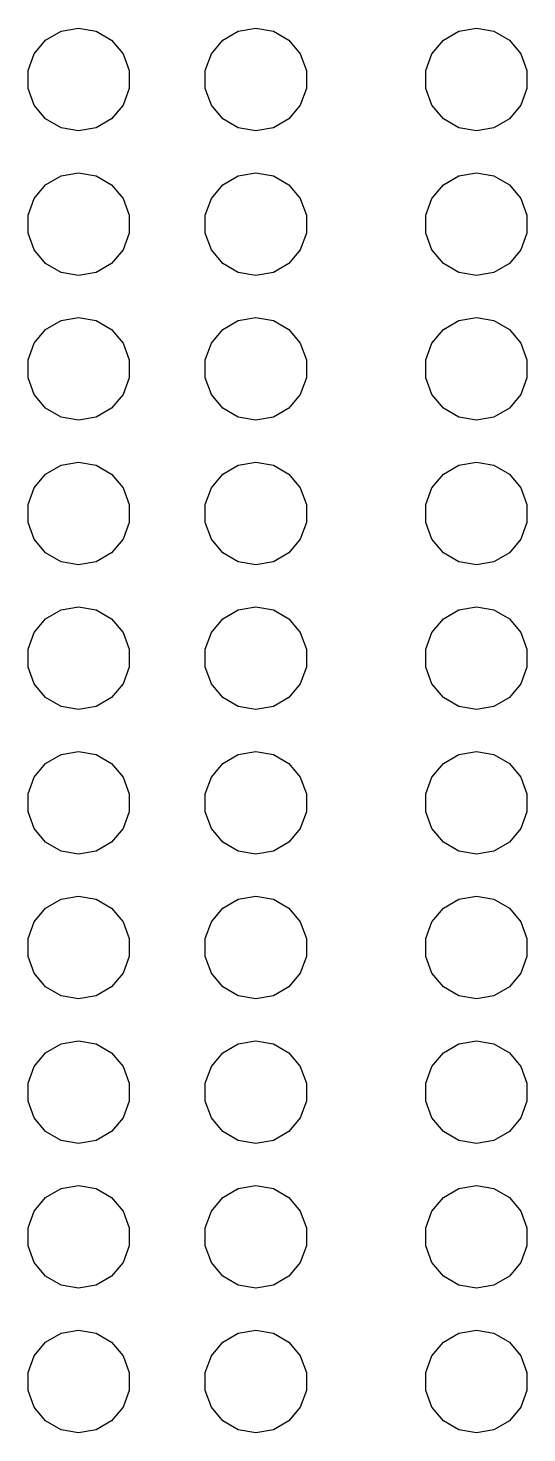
# Model space of a CAD drawing. Extents: x 25 to 346, y -457 to -16.
# Drawn here: x 66.74 to 75.5, y -371.11 to -346.44 of the extents above; entities that cross this region are included whole.
import ezdxf

# ---------------------------------------------------------------- set-up
doc = ezdxf.new("R2010")
doc.units = 0
doc.header["$MEASUREMENT"] = 0
doc.layers.add('BLACK', color=7, linetype='CONTINUOUS')

msp = doc.modelspace()

# ---------------------------------------------------------------- linework, layer by layer
at = {"layer": 'Black'}
for p, q in [((67.0477, -346.654), (67.319, -346.497)), ((67.319, -346.497), (67.6275, -346.443)), ((67.6275, -346.443), (67.936, -346.497)), ((67.936, -346.497), (68.2073, -346.654)), ((70.1592, -346.654), (70.4305, -346.497)), ((70.4305, -346.497), (70.739, -346.443)), ((70.739, -346.443), (71.0475, -346.497)), ((71.0475, -346.497), (71.3188, -346.654)), ((74.0327, -346.654), (74.304, -346.497)), ((74.304, -346.497), (74.6125, -346.443)), ((74.6125, -346.443), (74.921, -346.497)), ((74.921, -346.497), (75.1923, -346.654)), ((66.8464, -346.894), (67.0477, -346.654)), ((68.2073, -346.654), (68.4086, -346.894)), ((69.9579, -346.894), (70.1592, -346.654)), ((71.3188, -346.654), (71.5201, -346.894)), ((73.8314, -346.894), (74.0327, -346.654)), ((75.1923, -346.654), (75.3936, -346.894)), ((66.7393, -347.188), (66.8464, -346.894)), ((68.4086, -346.894), (68.5157, -347.188)), ((69.8508, -347.188), (69.9579, -346.894)), ((71.5201, -346.894), (71.6272, -347.188)), ((73.7243, -347.188), (73.8314, -346.894)), ((75.3936, -346.894), (75.5007, -347.188)), ((66.7393, -347.502), (66.7393, -347.188)), ((68.5157, -347.188), (68.5157, -347.502)), ((69.8508, -347.502), (69.8508, -347.188)), ((71.6272, -347.188), (71.6272, -347.502)), ((73.7243, -347.502), (73.7243, -347.188)), ((75.5007, -347.188), (75.5007, -347.502)), ((66.8464, -347.796), (66.7393, -347.502)), ((68.5157, -347.502), (68.4086, -347.796)), ((69.9579, -347.796), (69.8508, -347.502)), ((71.6272, -347.502), (71.5201, -347.796)), ((73.8314, -347.796), (73.7243, -347.502)), ((75.5007, -347.502), (75.3936, -347.796)), ((67.0477, -348.036), (66.8464, -347.796)), ((68.4086, -347.796), (68.2073, -348.036)), ((70.1592, -348.036), (69.9579, -347.796)), ((71.5201, -347.796), (71.3188, -348.036)), ((74.0327, -348.036), (73.8314, -347.796)), ((75.3936, -347.796), (75.1923, -348.036)), ((67.319, -348.193), (67.0477, -348.036)), ((67.6275, -348.247), (67.319, -348.193)), ((67.936, -348.193), (67.6275, -348.247)), ((68.2073, -348.036), (67.936, -348.193)), ((70.4305, -348.193), (70.1592, -348.036)), ((70.739, -348.247), (70.4305, -348.193)), ((71.0475, -348.193), (70.739, -348.247)), ((71.3188, -348.036), (71.0475, -348.193)), ((74.304, -348.193), (74.0327, -348.036)), ((74.6125, -348.247), (74.304, -348.193)), ((74.921, -348.193), (74.6125, -348.247)), ((75.1923, -348.036), (74.921, -348.193)), ((67.319, -349.037), (67.6275, -348.983)), ((67.6275, -348.983), (67.936, -349.037)), ((70.4305, -349.037), (70.739, -348.983)), ((70.739, -348.983), (71.0475, -349.037)), ((74.304, -349.037), (74.6125, -348.983)), ((74.6125, -348.983), (74.921, -349.037)), ((66.8464, -349.434), (67.0477, -349.194)), ((67.0477, -349.194), (67.319, -349.037)), ((67.936, -349.037), (68.2073, -349.194)), ((68.2073, -349.194), (68.4086, -349.434)), ((69.9579, -349.434), (70.1592, -349.194)), ((70.1592, -349.194), (70.4305, -349.037)), ((71.0475, -349.037), (71.3188, -349.194)), ((71.3188, -349.194), (71.5201, -349.434)), ((73.8314, -349.434), (74.0327, -349.194)), ((74.0327, -349.194), (74.304, -349.037)), ((74.921, -349.037), (75.1923, -349.194)), ((75.1923, -349.194), (75.3936, -349.434)), ((66.7393, -349.728), (66.8464, -349.434)), ((68.4086, -349.434), (68.5157, -349.728)), ((69.8508, -349.728), (69.9579, -349.434)), ((71.5201, -349.434), (71.6272, -349.728)), ((73.7243, -349.728), (73.8314, -349.434)), ((75.3936, -349.434), (75.5007, -349.728)), ((66.7393, -350.042), (66.7393, -349.728)), ((68.5157, -349.728), (68.5157, -350.042)), ((69.8508, -350.042), (69.8508, -349.728)), ((71.6272, -349.728), (71.6272, -350.042)), ((73.7243, -350.042), (73.7243, -349.728)), ((75.5007, -349.728), (75.5007, -350.042)), ((66.8464, -350.336), (66.7393, -350.042)), ((68.5157, -350.042), (68.4086, -350.336)), ((69.9579, -350.336), (69.8508, -350.042)), ((71.6272, -350.042), (71.5201, -350.336)), ((73.8314, -350.336), (73.7243, -350.042)), ((75.5007, -350.042), (75.3936, -350.336)), ((67.0477, -350.576), (66.8464, -350.336)), ((68.4086, -350.336), (68.2073, -350.576)), ((70.1592, -350.576), (69.9579, -350.336)), ((71.5201, -350.336), (71.3188, -350.576)), ((74.0327, -350.576), (73.8314, -350.336)), ((75.3936, -350.336), (75.1923, -350.576)), ((67.319, -350.733), (67.0477, -350.576)), ((68.2073, -350.576), (67.936, -350.733)), ((70.4305, -350.733), (70.1592, -350.576)), ((71.3188, -350.576), (71.0475, -350.733)), ((74.304, -350.733), (74.0327, -350.576)), ((75.1923, -350.576), (74.921, -350.733)), ((67.6275, -350.787), (67.319, -350.733)), ((67.936, -350.733), (67.6275, -350.787)), ((70.739, -350.787), (70.4305, -350.733)), ((71.0475, -350.733), (70.739, -350.787)), ((74.6125, -350.787), (74.304, -350.733)), ((74.921, -350.733), (74.6125, -350.787)), ((67.0477, -351.734), (67.319, -351.577)), ((67.319, -351.577), (67.6275, -351.523)), ((67.6275, -351.523), (67.936, -351.577)), ((67.936, -351.577), (68.2073, -351.734)), ((70.1592, -351.734), (70.4305, -351.577)), ((70.4305, -351.577), (70.739, -351.523)), ((70.739, -351.523), (71.0475, -351.577)), ((71.0475, -351.577), (71.3188, -351.734)), ((74.0327, -351.734), (74.304, -351.577)), ((74.304, -351.577), (74.6125, -351.523)), ((74.6125, -351.523), (74.921, -351.577)), ((74.921, -351.577), (75.1923, -351.734)), ((66.8464, -351.974), (67.0477, -351.734)), ((68.2073, -351.734), (68.4086, -351.974)), ((69.9579, -351.974), (70.1592, -351.734)), ((71.3188, -351.734), (71.5201, -351.974)), ((73.8314, -351.974), (74.0327, -351.734)), ((75.1923, -351.734), (75.3936, -351.974)), ((66.7393, -352.268), (66.8464, -351.974)), ((68.4086, -351.974), (68.5157, -352.268)), ((69.8508, -352.268), (69.9579, -351.974)), ((71.5201, -351.974), (71.6272, -352.268)), ((73.7243, -352.268), (73.8314, -351.974)), ((75.3936, -351.974), (75.5007, -352.268)), ((66.7393, -352.582), (66.7393, -352.268)), ((68.5157, -352.268), (68.5157, -352.582)), ((69.8508, -352.582), (69.8508, -352.268)), ((71.6272, -352.268), (71.6272, -352.582)), ((73.7243, -352.582), (73.7243, -352.268)), ((75.5007, -352.268), (75.5007, -352.582)), ((66.8464, -352.876), (66.7393, -352.582)), ((68.5157, -352.582), (68.4086, -352.876)), ((69.9579, -352.876), (69.8508, -352.582)), ((71.6272, -352.582), (71.5201, -352.876)), ((73.8314, -352.876), (73.7243, -352.582)), ((75.5007, -352.582), (75.3936, -352.876)), ((67.0477, -353.116), (66.8464, -352.876)), ((68.4086, -352.876), (68.2073, -353.116)), ((70.1592, -353.116), (69.9579, -352.876)), ((71.5201, -352.876), (71.3188, -353.116)), ((74.0327, -353.116), (73.8314, -352.876)), ((75.3936, -352.876), (75.1923, -353.116)), ((67.319, -353.273), (67.0477, -353.116)), ((68.2073, -353.116), (67.936, -353.273)), ((70.4305, -353.273), (70.1592, -353.116)), ((71.3188, -353.116), (71.0475, -353.273)), ((74.304, -353.273), (74.0327, -353.116)), ((75.1923, -353.116), (74.921, -353.273)), ((67.6275, -353.327), (67.319, -353.273)), ((67.936, -353.273), (67.6275, -353.327)), ((70.739, -353.327), (70.4305, -353.273)), ((71.0475, -353.273), (70.739, -353.327)), ((74.6125, -353.327), (74.304, -353.273)), ((74.921, -353.273), (74.6125, -353.327)), ((67.0477, -354.274), (67.319, -354.117)), ((67.319, -354.117), (67.6275, -354.063)), ((67.6275, -354.063), (67.936, -354.117)), ((67.936, -354.117), (68.2073, -354.274)), ((70.1592, -354.274), (70.4305, -354.117)), ((70.4305, -354.117), (70.739, -354.063)), ((70.739, -354.063), (71.0475, -354.117)), ((71.0475, -354.117), (71.3188, -354.274)), ((74.0327, -354.274), (74.304, -354.117)), ((74.304, -354.117), (74.6125, -354.063)), ((74.6125, -354.063), (74.921, -354.117)), ((74.921, -354.117), (75.1923, -354.274)), ((66.8464, -354.514), (67.0477, -354.274)), ((68.2073, -354.274), (68.4086, -354.514)), ((69.9579, -354.514), (70.1592, -354.274)), ((71.3188, -354.274), (71.5201, -354.514)), ((73.8314, -354.514), (74.0327, -354.274)), ((75.1923, -354.274), (75.3936, -354.514)), ((66.7393, -354.808), (66.8464, -354.514)), ((68.4086, -354.514), (68.5157, -354.808)), ((69.8508, -354.808), (69.9579, -354.514)), ((71.5201, -354.514), (71.6272, -354.808)), ((73.7243, -354.808), (73.8314, -354.514)), ((75.3936, -354.514), (75.5007, -354.808)), ((66.7393, -355.122), (66.7393, -354.808)), ((68.5157, -354.808), (68.5157, -355.122)), ((69.8508, -355.122), (69.8508, -354.808)), ((71.6272, -354.808), (71.6272, -355.122)), ((73.7243, -355.122), (73.7243, -354.808)), ((75.5007, -354.808), (75.5007, -355.122)), ((66.8464, -355.416), (66.7393, -355.122)), ((68.5157, -355.122), (68.4086, -355.416)), ((69.9579, -355.416), (69.8508, -355.122)), ((71.6272, -355.122), (71.5201, -355.416)), ((73.8314, -355.416), (73.7243, -355.122)), ((75.5007, -355.122), (75.3936, -355.416)), ((67.0477, -355.656), (66.8464, -355.416)), ((68.4086, -355.416), (68.2073, -355.656)), ((70.1592, -355.656), (69.9579, -355.416)), ((71.5201, -355.416), (71.3188, -355.656)), ((74.0327, -355.656), (73.8314, -355.416)), ((75.3936, -355.416), (75.1923, -355.656)), ((67.319, -355.813), (67.0477, -355.656)), ((67.6275, -355.867), (67.319, -355.813)), ((67.936, -355.813), (67.6275, -355.867)), ((68.2073, -355.656), (67.936, -355.813)), ((70.4305, -355.813), (70.1592, -355.656)), ((70.739, -355.867), (70.4305, -355.813)), ((71.0475, -355.813), (70.739, -355.867)), ((71.3188, -355.656), (71.0475, -355.813)), ((74.304, -355.813), (74.0327, -355.656)), ((74.6125, -355.867), (74.304, -355.813)), ((74.921, -355.813), (74.6125, -355.867)), ((75.1923, -355.656), (74.921, -355.813)), ((67.319, -356.657), (67.6275, -356.603)), ((67.6275, -356.603), (67.936, -356.657)), ((70.4305, -356.657), (70.739, -356.603)), ((70.739, -356.603), (71.0475, -356.657)), ((74.304, -356.657), (74.6125, -356.603)), ((74.6125, -356.603), (74.921, -356.657)), ((66.8464, -357.054), (67.0477, -356.814)), ((67.0477, -356.814), (67.319, -356.657)), ((67.936, -356.657), (68.2073, -356.814)), ((68.2073, -356.814), (68.4086, -357.054)), ((69.9579, -357.054), (70.1592, -356.814)), ((70.1592, -356.814), (70.4305, -356.657)), ((71.0475, -356.657), (71.3188, -356.814)), ((71.3188, -356.814), (71.5201, -357.054)), ((73.8314, -357.054), (74.0327, -356.814)), ((74.0327, -356.814), (74.304, -356.657)), ((74.921, -356.657), (75.1923, -356.814)), ((75.1923, -356.814), (75.3936, -357.054)), ((66.7393, -357.348), (66.8464, -357.054)), ((68.4086, -357.054), (68.5157, -357.348)), ((69.8508, -357.348), (69.9579, -357.054)), ((71.5201, -357.054), (71.6272, -357.348)), ((73.7243, -357.348), (73.8314, -357.054)), ((75.3936, -357.054), (75.5007, -357.348)), ((66.7393, -357.662), (66.7393, -357.348)), ((68.5157, -357.348), (68.5157, -357.662)), ((69.8508, -357.662), (69.8508, -357.348)), ((71.6272, -357.348), (71.6272, -357.662)), ((73.7243, -357.662), (73.7243, -357.348)), ((75.5007, -357.348), (75.5007, -357.662)), ((66.8464, -357.956), (66.7393, -357.662)), ((68.5157, -357.662), (68.4086, -357.956)), ((69.9579, -357.956), (69.8508, -357.662)), ((71.6272, -357.662), (71.5201, -357.956)), ((73.8314, -357.956), (73.7243, -357.662)), ((75.5007, -357.662), (75.3936, -357.956)), ((67.0477, -358.196), (66.8464, -357.956)), ((68.4086, -357.956), (68.2073, -358.196)), ((70.1592, -358.196), (69.9579, -357.956)), ((71.5201, -357.956), (71.3188, -358.196)), ((74.0327, -358.196), (73.8314, -357.956)), ((75.3936, -357.956), (75.1923, -358.196)), ((67.319, -358.353), (67.0477, -358.196)), ((67.6275, -358.407), (67.319, -358.353)), ((67.936, -358.353), (67.6275, -358.407)), ((68.2073, -358.196), (67.936, -358.353)), ((70.4305, -358.353), (70.1592, -358.196)), ((70.739, -358.407), (70.4305, -358.353)), ((71.0475, -358.353), (70.739, -358.407)), ((71.3188, -358.196), (71.0475, -358.353)), ((74.304, -358.353), (74.0327, -358.196)), ((74.6125, -358.407), (74.304, -358.353)), ((74.921, -358.353), (74.6125, -358.407)), ((75.1923, -358.196), (74.921, -358.353)), ((66.8464, -359.594), (67.0477, -359.354)), ((67.0477, -359.354), (67.319, -359.197)), ((67.319, -359.197), (67.6275, -359.143)), ((67.6275, -359.143), (67.936, -359.197)), ((67.936, -359.197), (68.2073, -359.354)), ((68.2073, -359.354), (68.4086, -359.594)), ((69.9579, -359.594), (70.1592, -359.354)), ((70.1592, -359.354), (70.4305, -359.197)), ((70.4305, -359.197), (70.739, -359.143)), ((70.739, -359.143), (71.0475, -359.197)), ((71.0475, -359.197), (71.3188, -359.354)), ((71.3188, -359.354), (71.5201, -359.594)), ((73.8314, -359.594), (74.0327, -359.354)), ((74.0327, -359.354), (74.304, -359.197)), ((74.304, -359.197), (74.6125, -359.143)), ((74.6125, -359.143), (74.921, -359.197)), ((74.921, -359.197), (75.1923, -359.354)), ((75.1923, -359.354), (75.3936, -359.594)), ((66.7393, -359.888), (66.8464, -359.594)), ((68.4086, -359.594), (68.5157, -359.888)), ((69.8508, -359.888), (69.9579, -359.594)), ((71.5201, -359.594), (71.6272, -359.888)), ((73.7243, -359.888), (73.8314, -359.594)), ((75.3936, -359.594), (75.5007, -359.888)), ((66.7393, -360.202), (66.7393, -359.888)), ((68.5157, -359.888), (68.5157, -360.202)), ((69.8508, -360.202), (69.8508, -359.888)), ((71.6272, -359.888), (71.6272, -360.202)), ((73.7243, -360.202), (73.7243, -359.888)), ((75.5007, -359.888), (75.5007, -360.202)), ((66.8464, -360.496), (66.7393, -360.202)), ((68.5157, -360.202), (68.4086, -360.496)), ((69.9579, -360.496), (69.8508, -360.202)), ((71.6272, -360.202), (71.5201, -360.496)), ((73.8314, -360.496), (73.7243, -360.202)), ((75.5007, -360.202), (75.3936, -360.496)), ((67.0477, -360.736), (66.8464, -360.496)), ((68.4086, -360.496), (68.2073, -360.736)), ((70.1592, -360.736), (69.9579, -360.496)), ((71.5201, -360.496), (71.3188, -360.736)), ((74.0327, -360.736), (73.8314, -360.496)), ((75.3936, -360.496), (75.1923, -360.736)), ((67.319, -360.893), (67.0477, -360.736)), ((68.2073, -360.736), (67.936, -360.893)), ((70.4305, -360.893), (70.1592, -360.736)), ((71.3188, -360.736), (71.0475, -360.893)), ((74.304, -360.893), (74.0327, -360.736)), ((75.1923, -360.736), (74.921, -360.893)), ((67.6275, -360.947), (67.319, -360.893)), ((67.936, -360.893), (67.6275, -360.947)), ((70.739, -360.947), (70.4305, -360.893)), ((71.0475, -360.893), (70.739, -360.947)), ((74.6125, -360.947), (74.304, -360.893)), ((74.921, -360.893), (74.6125, -360.947)), ((67.0477, -361.894), (67.319, -361.737)), ((67.319, -361.737), (67.6275, -361.683)), ((67.6275, -361.683), (67.936, -361.737)), ((67.936, -361.737), (68.2073, -361.894)), ((70.1592, -361.894), (70.4305, -361.737)), ((70.4305, -361.737), (70.739, -361.683)), ((70.739, -361.683), (71.0475, -361.737)), ((71.0475, -361.737), (71.3188, -361.894)), ((74.0327, -361.894), (74.304, -361.737)), ((74.304, -361.737), (74.6125, -361.683)), ((74.6125, -361.683), (74.921, -361.737)), ((74.921, -361.737), (75.1923, -361.894)), ((66.8464, -362.134), (67.0477, -361.894)), ((68.2073, -361.894), (68.4086, -362.134)), ((69.9579, -362.134), (70.1592, -361.894)), ((71.3188, -361.894), (71.5201, -362.134)), ((73.8314, -362.134), (74.0327, -361.894)), ((75.1923, -361.894), (75.3936, -362.134)), ((66.7393, -362.428), (66.8464, -362.134)), ((68.4086, -362.134), (68.5157, -362.428)), ((69.8508, -362.428), (69.9579, -362.134)), ((71.5201, -362.134), (71.6272, -362.428)), ((73.7243, -362.428), (73.8314, -362.134)), ((75.3936, -362.134), (75.5007, -362.428)), ((66.7393, -362.742), (66.7393, -362.428)), ((68.5157, -362.428), (68.5157, -362.742)), ((69.8508, -362.742), (69.8508, -362.428)), ((71.6272, -362.428), (71.6272, -362.742)), ((73.7243, -362.742), (73.7243, -362.428)), ((75.5007, -362.428), (75.5007, -362.742)), ((66.8464, -363.036), (66.7393, -362.742)), ((68.5157, -362.742), (68.4086, -363.036)), ((69.9579, -363.036), (69.8508, -362.742)), ((71.6272, -362.742), (71.5201, -363.036)), ((73.8314, -363.036), (73.7243, -362.742)), ((75.5007, -362.742), (75.3936, -363.036)), ((67.0477, -363.276), (66.8464, -363.036)), ((68.4086, -363.036), (68.2073, -363.276)), ((70.1592, -363.276), (69.9579, -363.036)), ((71.5201, -363.036), (71.3188, -363.276)), ((74.0327, -363.276), (73.8314, -363.036)), ((75.3936, -363.036), (75.1923, -363.276)), ((67.319, -363.433), (67.0477, -363.276)), ((68.2073, -363.276), (67.936, -363.433)), ((70.4305, -363.433), (70.1592, -363.276)), ((71.3188, -363.276), (71.0475, -363.433)), ((74.304, -363.433), (74.0327, -363.276)), ((75.1923, -363.276), (74.921, -363.433)), ((67.6275, -363.487), (67.319, -363.433)), ((67.936, -363.433), (67.6275, -363.487)), ((70.739, -363.487), (70.4305, -363.433)), ((71.0475, -363.433), (70.739, -363.487)), ((74.6125, -363.487), (74.304, -363.433)), ((74.921, -363.433), (74.6125, -363.487)), ((67.0477, -364.434), (67.319, -364.277)), ((67.319, -364.277), (67.6275, -364.223)), ((67.6275, -364.223), (67.936, -364.277)), ((67.936, -364.277), (68.2073, -364.434)), ((70.1592, -364.434), (70.4305, -364.277)), ((70.4305, -364.277), (70.739, -364.223)), ((70.739, -364.223), (71.0475, -364.277)), ((71.0475, -364.277), (71.3188, -364.434)), ((74.0327, -364.434), (74.304, -364.277)), ((74.304, -364.277), (74.6125, -364.223)), ((74.6125, -364.223), (74.921, -364.277)), ((74.921, -364.277), (75.1923, -364.434)), ((66.8464, -364.674), (67.0477, -364.434)), ((68.2073, -364.434), (68.4086, -364.674)), ((69.9579, -364.674), (70.1592, -364.434)), ((71.3188, -364.434), (71.5201, -364.674)), ((73.8314, -364.674), (74.0327, -364.434)), ((75.1923, -364.434), (75.3936, -364.674)), ((66.7393, -364.968), (66.8464, -364.674)), ((68.4086, -364.674), (68.5157, -364.968)), ((69.8508, -364.968), (69.9579, -364.674)), ((71.5201, -364.674), (71.6272, -364.968)), ((73.7243, -364.968), (73.8314, -364.674)), ((75.3936, -364.674), (75.5007, -364.968)), ((66.7393, -365.282), (66.7393, -364.968)), ((68.5157, -364.968), (68.5157, -365.282)), ((69.8508, -365.282), (69.8508, -364.968)), ((71.6272, -364.968), (71.6272, -365.282)), ((73.7243, -365.282), (73.7243, -364.968)), ((75.5007, -364.968), (75.5007, -365.282)), ((66.8464, -365.576), (66.7393, -365.282)), ((68.5157, -365.282), (68.4086, -365.576)), ((69.9579, -365.576), (69.8508, -365.282)), ((71.6272, -365.282), (71.5201, -365.576)), ((73.8314, -365.576), (73.7243, -365.282)), ((75.5007, -365.282), (75.3936, -365.576)), ((67.0477, -365.816), (66.8464, -365.576)), ((68.4086, -365.576), (68.2073, -365.816)), ((70.1592, -365.816), (69.9579, -365.576)), ((71.5201, -365.576), (71.3188, -365.816)), ((74.0327, -365.816), (73.8314, -365.576)), ((75.3936, -365.576), (75.1923, -365.816)), ((67.319, -365.973), (67.0477, -365.816)), ((67.6275, -366.027), (67.319, -365.973)), ((67.936, -365.973), (67.6275, -366.027)), ((68.2073, -365.816), (67.936, -365.973)), ((70.4305, -365.973), (70.1592, -365.816)), ((70.739, -366.027), (70.4305, -365.973)), ((71.0475, -365.973), (70.739, -366.027)), ((71.3188, -365.816), (71.0475, -365.973)), ((74.304, -365.973), (74.0327, -365.816)), ((74.6125, -366.027), (74.304, -365.973)), ((74.921, -365.973), (74.6125, -366.027)), ((75.1923, -365.816), (74.921, -365.973)), ((66.8464, -367.214), (67.0477, -366.974)), ((67.0477, -366.974), (67.319, -366.817)), ((67.319, -366.817), (67.6275, -366.763)), ((67.6275, -366.763), (67.936, -366.817)), ((67.936, -366.817), (68.2073, -366.974)), ((68.2073, -366.974), (68.4086, -367.214)), ((69.9579, -367.214), (70.1592, -366.974)), ((70.1592, -366.974), (70.4305, -366.817)), ((70.4305, -366.817), (70.739, -366.763)), ((70.739, -366.763), (71.0475, -366.817)), ((71.0475, -366.817), (71.3188, -366.974)), ((71.3188, -366.974), (71.5201, -367.214)), ((73.8314, -367.214), (74.0327, -366.974)), ((74.0327, -366.974), (74.304, -366.817)), ((74.304, -366.817), (74.6125, -366.763)), ((74.6125, -366.763), (74.921, -366.817)), ((74.921, -366.817), (75.1923, -366.974)), ((75.1923, -366.974), (75.3936, -367.214)), ((66.7393, -367.508), (66.8464, -367.214)), ((68.4086, -367.214), (68.5157, -367.508)), ((69.8508, -367.508), (69.9579, -367.214)), ((71.5201, -367.214), (71.6272, -367.508)), ((73.7243, -367.508), (73.8314, -367.214)), ((75.3936, -367.214), (75.5007, -367.508)), ((66.7393, -367.822), (66.7393, -367.508)), ((68.5157, -367.508), (68.5157, -367.822)), ((69.8508, -367.822), (69.8508, -367.508)), ((71.6272, -367.508), (71.6272, -367.822)), ((73.7243, -367.822), (73.7243, -367.508)), ((75.5007, -367.508), (75.5007, -367.822)), ((66.8464, -368.116), (66.7393, -367.822)), ((68.5157, -367.822), (68.4086, -368.116)), ((69.9579, -368.116), (69.8508, -367.822)), ((71.6272, -367.822), (71.5201, -368.116)), ((73.8314, -368.116), (73.7243, -367.822)), ((75.5007, -367.822), (75.3936, -368.116)), ((67.0477, -368.356), (66.8464, -368.116)), ((68.4086, -368.116), (68.2073, -368.356)), ((70.1592, -368.356), (69.9579, -368.116)), ((71.5201, -368.116), (71.3188, -368.356)), ((74.0327, -368.356), (73.8314, -368.116)), ((75.3936, -368.116), (75.1923, -368.356)), ((67.319, -368.513), (67.0477, -368.356)), ((68.2073, -368.356), (67.936, -368.513)), ((70.4305, -368.513), (70.1592, -368.356)), ((71.3188, -368.356), (71.0475, -368.513)), ((74.304, -368.513), (74.0327, -368.356)), ((75.1923, -368.356), (74.921, -368.513)), ((67.6275, -368.567), (67.319, -368.513)), ((67.936, -368.513), (67.6275, -368.567)), ((70.739, -368.567), (70.4305, -368.513)), ((71.0475, -368.513), (70.739, -368.567)), ((74.6125, -368.567), (74.304, -368.513)), ((74.921, -368.513), (74.6125, -368.567)), ((67.0477, -369.514), (67.319, -369.357)), ((67.319, -369.357), (67.6275, -369.303)), ((67.6275, -369.303), (67.936, -369.357)), ((67.936, -369.357), (68.2073, -369.514)), ((70.1592, -369.514), (70.4305, -369.357)), ((70.4305, -369.357), (70.739, -369.303)), ((70.739, -369.303), (71.0475, -369.357)), ((71.0475, -369.357), (71.3188, -369.514)), ((74.0327, -369.514), (74.304, -369.357)), ((74.304, -369.357), (74.6125, -369.303)), ((74.6125, -369.303), (74.921, -369.357)), ((74.921, -369.357), (75.1923, -369.514)), ((66.8464, -369.754), (67.0477, -369.514)), ((68.2073, -369.514), (68.4086, -369.754)), ((69.9579, -369.754), (70.1592, -369.514)), ((71.3188, -369.514), (71.5201, -369.754)), ((73.8314, -369.754), (74.0327, -369.514)), ((75.1923, -369.514), (75.3936, -369.754)), ((66.7393, -370.048), (66.8464, -369.754)), ((68.4086, -369.754), (68.5157, -370.048)), ((69.8508, -370.048), (69.9579, -369.754)), ((71.5201, -369.754), (71.6272, -370.048)), ((73.7243, -370.048), (73.8314, -369.754)), ((75.3936, -369.754), (75.5007, -370.048)), ((66.7393, -370.362), (66.7393, -370.048)), ((68.5157, -370.048), (68.5157, -370.362)), ((69.8508, -370.362), (69.8508, -370.048)), ((71.6272, -370.048), (71.6272, -370.362)), ((73.7243, -370.362), (73.7243, -370.048)), ((75.5007, -370.048), (75.5007, -370.362)), ((66.8464, -370.656), (66.7393, -370.362)), ((68.5157, -370.362), (68.4086, -370.656)), ((69.9579, -370.656), (69.8508, -370.362)), ((71.6272, -370.362), (71.5201, -370.656)), ((73.8314, -370.656), (73.7243, -370.362)), ((75.5007, -370.362), (75.3936, -370.656)), ((67.0477, -370.896), (66.8464, -370.656)), ((68.4086, -370.656), (68.2073, -370.896)), ((70.1592, -370.896), (69.9579, -370.656)), ((71.5201, -370.656), (71.3188, -370.896)), ((74.0327, -370.896), (73.8314, -370.656)), ((75.3936, -370.656), (75.1923, -370.896)), ((67.319, -371.053), (67.0477, -370.896)), ((68.2073, -370.896), (67.936, -371.053)), ((70.4305, -371.053), (70.1592, -370.896)), ((71.3188, -370.896), (71.0475, -371.053)), ((74.304, -371.053), (74.0327, -370.896)), ((75.1923, -370.896), (74.921, -371.053)), ((67.6275, -371.107), (67.319, -371.053)), ((67.936, -371.053), (67.6275, -371.107)), ((70.739, -371.107), (70.4305, -371.053)), ((71.0475, -371.053), (70.739, -371.107)), ((74.6125, -371.107), (74.304, -371.053)), ((74.921, -371.053), (74.6125, -371.107))]:
    msp.add_line(p, q, dxfattribs=at)

doc.saveas('drawing.dxf')
